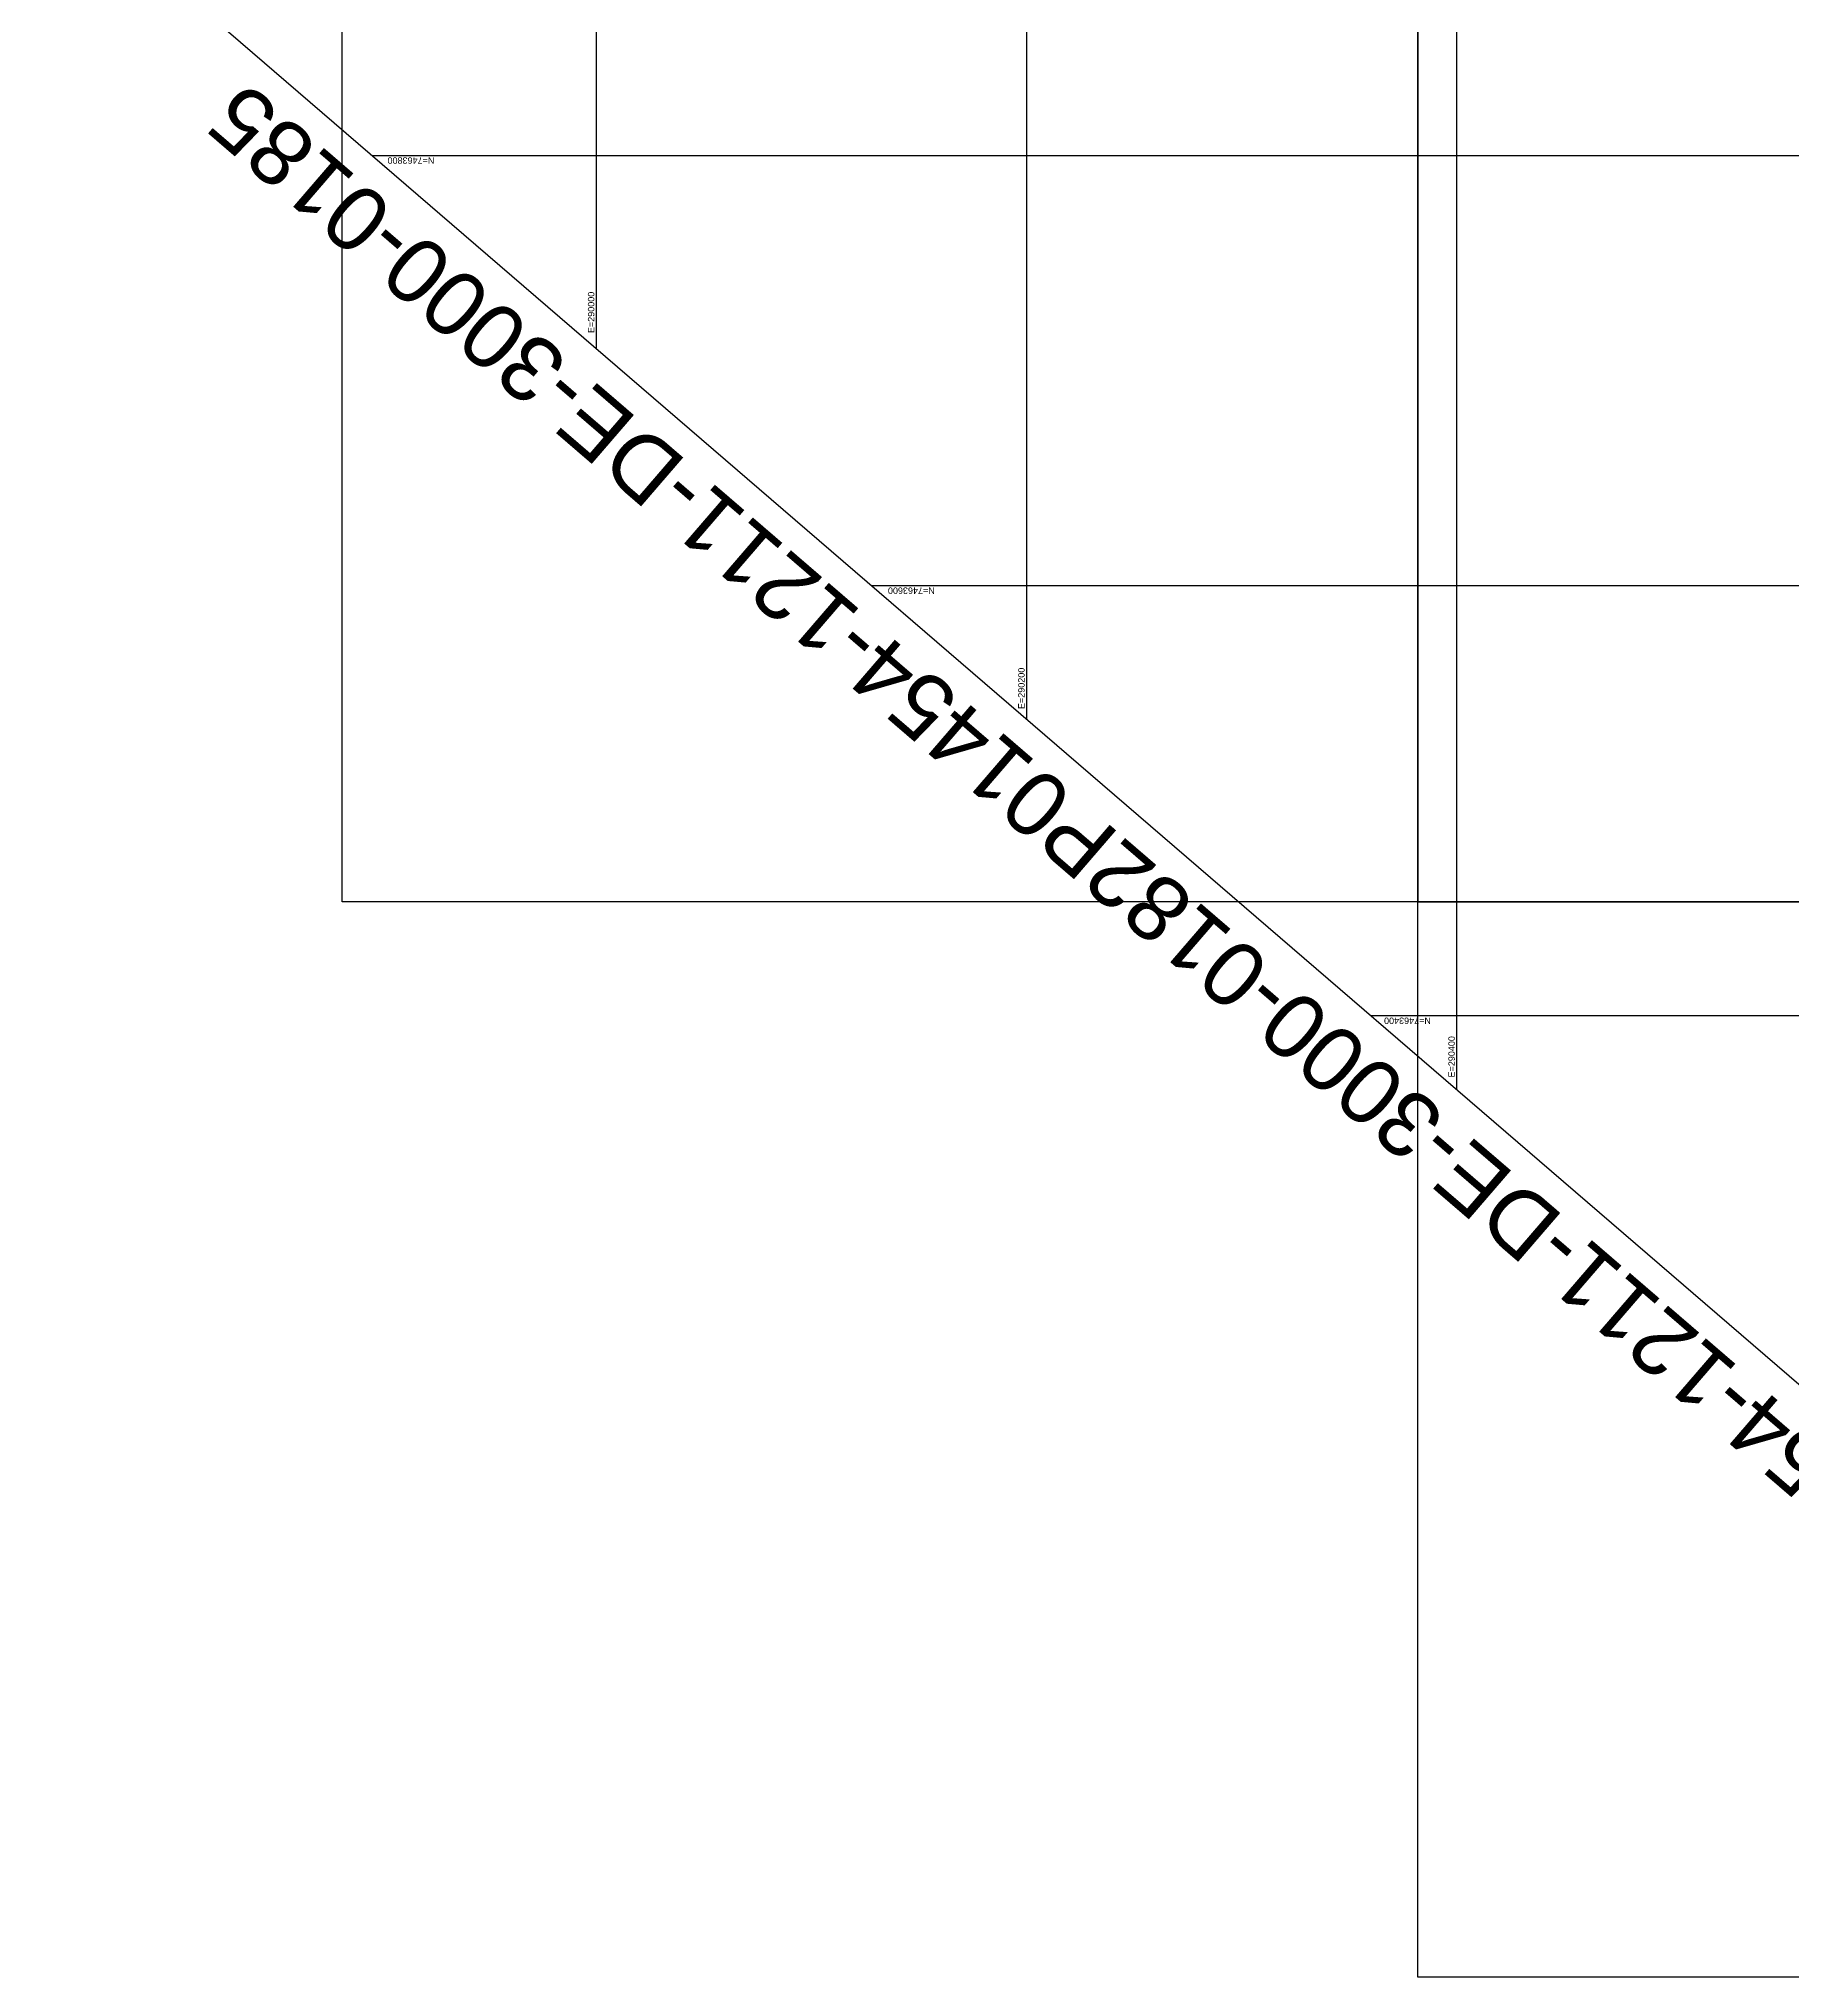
# Model space of a CAD drawing. Header units: metres. Extents: x 286076 to 340267, y 7379330 to 7467005.
# Drawn here: x 289741 to 290556, y 7462953 to 7463854 of the extents above; entities that cross this region are included whole.
import ezdxf
from ezdxf.enums import TextEntityAlignment as Align

# ---------------------------------------------------------------- set-up
doc = ezdxf.new("R2010")
doc.units = ezdxf.units.M
doc.header["$LTSCALE"] = 10
for name, color, linetype in [('A-IMAGENS', 255, 'Continuous'), ('F-MALHA', 8, 'Continuous'), ('f-malha-txt', 8, 'Continuous')]:
    doc.layers.add(name, color=color, linetype=linetype)
doc.layers.add('A-VIEWPORTS', color=2, linetype='Continuous', plot=False)
doc.styles.add('Arial', font='arial.ttf')
doc.styles.add('R60', font='arial.ttf', dxfattribs={"height": 1.5})
picture_1 = doc.add_image_def('image15.jpg', size_in_pixel=(5000, 5000))
picture_2 = doc.add_image_def('image16.jpg', size_in_pixel=(5000, 5000))
picture_3 = doc.add_image_def('image20.jpg', size_in_pixel=(5000, 5000))

msp = doc.modelspace()

# ---------------------------------------------------------------- linework, layer by layer
at = {"layer": 'A-VIEWPORTS', "color": 2, "linetype": 'Continuous', "lineweight": -3}
msp.add_lwpolyline([(290763.19, 7463052.52), (289740.83, 7463933.39), (290115.5, 7464368.24), (291137.86, 7463487.37)], close=True, dxfattribs=at)
at = {"layer": 'F-MALHA'}
for p, q in [((290200, 7464181.32), (290200, 7463537.77)), ((290000, 7464139.14), (290000, 7463710.09)), ((290400, 7463365.44), (290400, 7464123.12)), ((289895.65, 7463800), (290775.02, 7463800)), ((290127.77, 7463600), (290905.85, 7463600)), ((290359.89, 7463400), (290935.24, 7463400))]:
    msp.add_line(p, q, dxfattribs=at)

# ---------------------------------------------------------------- texts
at = {"layer": 'A-VIEWPORTS', "color": 2, "linetype": 'Continuous', "lineweight": -3, "insert": (290244.5, 7463484.24), "char_height": 30, "attachment_point": 8, "rotation": 139.25155, "style": 'Arial'}
msp.add_mtext('P01454-1211-DE-3000-0182P01454-1211-DE-3000-0185', dxfattribs=at)
at = {"layer": 'f-malha-txt', "style": 'R60'}
for s, p in [('N=7463800', (289902.95, 7463800)), ('N=7463600', (290135.57, 7463600)), ('N=7463400', (290366.19, 7463400))]:
    msp.add_text(s, height=3, rotation=180, dxfattribs=at).set_placement(p, align=Align.BOTTOM_RIGHT)
for s, p in [('E=290000', (290000, 7463717.39)), ('E=290200', (290200, 7463542.57)), ('E=290400', (290400, 7463371.24))]:
    msp.add_text(s, height=3, rotation=90, dxfattribs=at).set_placement(p, align=Align.BOTTOM_LEFT)

# ---------------------------------------------------------------- pictures from other files: only their frames are drawn
at = {"layer": 'A-IMAGENS', "transparency": 33554687}
image = msp.add_image(picture_3, insert=(289881.9, 7463452.84), size_in_units=(500, 500), dxfattribs=dict(at, brightness=90))
image.dxf.flags = 6
image = msp.add_image(picture_2, insert=(290381.9, 7463452.84), size_in_units=(500, 500), dxfattribs=dict(at, brightness=90))
image.dxf.flags = 6
image = msp.add_image(picture_1, insert=(290381.9, 7462952.84), size_in_units=(500, 500), dxfattribs=dict(at, brightness=90))
image.dxf.flags = 6

doc.saveas('drawing.dxf')
